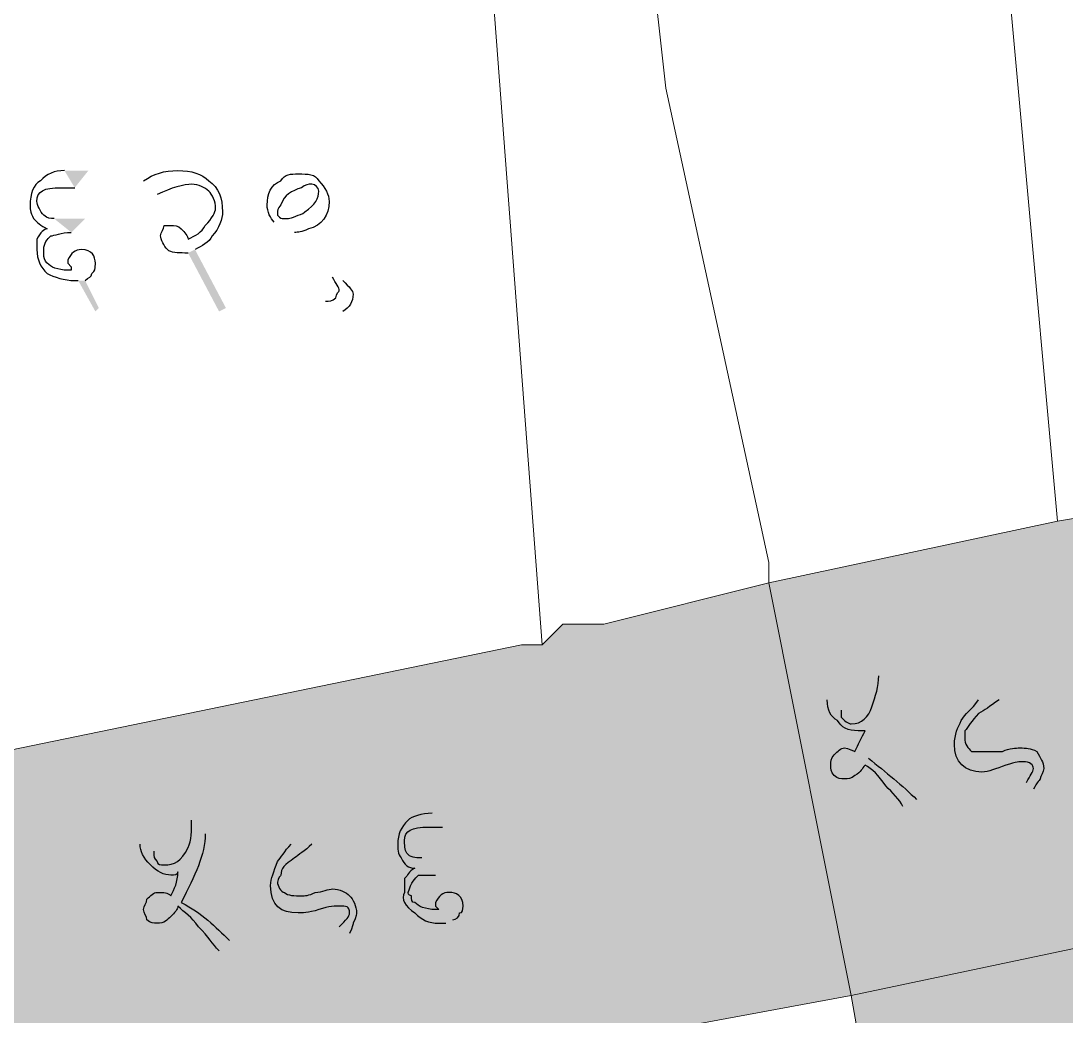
# Model space of a CAD drawing. Header units: metres. Extents: x 345912 to 349030, y 3061206 to 3061792.
# Drawn here: x 346011.42 to 346026.87, y 3061323.32 to 3061338.03 of the extents above; entities that cross this region are included whole.
import ezdxf

# ---------------------------------------------------------------- set-up
doc = ezdxf.new("R2010")
doc.units = ezdxf.units.M
doc.header["$MEASUREMENT"] = 0
doc.layers.add('PDF5_Geometry', color=7, linetype='Continuous')
doc.layers.add('PDF5_Solid Fills', color=7, linetype='Continuous')

msp = doc.modelspace()

# ---------------------------------------------------------------- hatches: boundary and pattern name
at = {"layer": 'PDF5_Solid Fills', "true_color": 0xc3c3c3, "transparency": 33554531}
h = msp.add_hatch(color=9, dxfattribs=at)
h.paths.add_polyline_path([(346031.62094, 3061309.60243), (346025.52494, 3061309.29763), (346024.61054, 3061318.44163), (346023.69614, 3061323.62323), (346029.48734, 3061324.84243), (346029.79214, 3061324.84243), (346030.70654, 3061319.66083), (346031.01134, 3061315.69843)], flags=0)
h.paths.add_polyline_path([(346033.75454, 3061286.43763), (346027.35374, 3061286.13283), (346026.43934, 3061296.19123), (346032.84014, 3061296.19123)], flags=0)
h.paths.add_polyline_path([(346007.84654, 3061320.88003), (346001.75053, 3061319.66083), (346000.83614, 3061319.35603), (345993.21614, 3061318.13683), (345983.76734, 3061316.30803), (345983.46254, 3061316.30803), (345961.21214, 3061312.04083), (345962.12653, 3061318.13683), (345981.02414, 3061321.79443), (345990.47293, 3061323.31843), (345999.31213, 3061325.14723), (346008.45614, 3061326.67123)], flags=0)
h.paths.add_polyline_path([(346037.41214, 3061326.36643), (346034.05934, 3061325.75683), (346034.05934, 3061326.06163), (346033.75454, 3061328.80483), (346037.10734, 3061329.41443)], flags=0)
h.paths.add_polyline_path([(346023.69614, 3061323.62323), (346015.46654, 3061322.09923), (346015.16174, 3061322.09923), (346014.85694, 3061322.09923), (346014.24734, 3061321.79443), (346007.84654, 3061320.88003), (346008.45614, 3061326.67123), (346018.81934, 3061328.80483), (346019.12414, 3061328.80483), (346019.42893, 3061329.10963), (346019.73374, 3061329.10963), (346020.03854, 3061329.10963), (346022.47694, 3061329.71923)], flags=0)
h.paths.add_polyline_path([(346029.48734, 3061324.84243), (346023.69614, 3061323.62323), (346022.47694, 3061329.71923), (346026.74414, 3061330.63363), (346028.57294, 3061330.93843), (346029.18254, 3061325.14723)], flags=0)
h.paths.add_polyline_path([(346033.75454, 3061328.80483), (346034.05934, 3061326.06163), (346034.05934, 3061325.75683), (346029.48734, 3061324.84243), (346029.18254, 3061325.14723), (346028.57294, 3061330.93843), (346030.70654, 3061331.24323), (346033.44974, 3061331.54803), (346033.44974, 3061330.93843)], flags=0)
h.paths.add_polyline_path([(346037.10734, 3061329.41443), (346033.75454, 3061328.80483), (346033.44974, 3061330.93843), (346033.44974, 3061331.54803), (346036.80254, 3061332.15763)], flags=0)
h.paths.add_polyline_path([(346125.80414, 3061271.19763), (346124.88974, 3061272.41683), (346122.14653, 3061274.85523), (346119.70814, 3061275.16003), (346113.61213, 3061277.29363), (346104.46814, 3061280.03683), (346097.76254, 3061281.56083), (346092.58094, 3061281.56083), (346089.53293, 3061281.25603), (346087.39933, 3061280.34163), (346079.16973, 3061276.07443), (346073.07373, 3061271.80723), (346070.94013, 3061271.19763), (345957.24973, 3061271.19763), (345956.94494, 3061272.41683), (345956.94494, 3061274.55043), (345957.85933, 3061287.96163), (345958.16414, 3061289.79043), (345958.16414, 3061296.19123), (345958.46894, 3061304.42083), (345959.38333, 3061311.12643), (345960.29774, 3061314.78403), (345960.29774, 3061320.27043), (345961.21214, 3061323.62323), (345964.26013, 3061333.07203), (345963.65053, 3061336.12003), (345963.34574, 3061337.03443), (345960.29774, 3061345.87363), (345956.94494, 3061356.84643), (345952.67774, 3061370.56243), (345952.67774, 3061373.91523), (345952.67774, 3061381.23043), (345949.93454, 3061391.59363), (345947.80094, 3061402.87124), (345945.05773, 3061411.40564), (345943.53373, 3061414.45363), (345940.48573, 3061418.11124), (345936.82814, 3061421.76883), (345932.86573, 3061427.56003), (345926.16013, 3061436.70403), (345924.63614, 3061440.36163), (345918.54013, 3061442.49523), (345914.57773, 3061443.40963), (345915.49213, 3061444.62883), (345924.33133, 3061441.88564), (345924.94094, 3061442.80003), (345924.33133, 3061448.28643), (345920.97853, 3061460.17363), (345917.32094, 3061466.87923), (345919.14974, 3061468.09844), (345923.11213, 3061460.47844), (345924.33133, 3061455.90643), (345926.46493, 3061446.76243), (345927.07454, 3061438.83763), (345930.12254, 3061435.18003), (345931.64653, 3061432.43683), (345936.82814, 3061424.81683), (345942.31454, 3061418.41603), (345944.75293, 3061415.06323), (345947.80094, 3061408.66243), (345949.93454, 3061401.04243), (345950.54414, 3061396.47043), (345954.20174, 3061382.14483), (345954.81134, 3061373.91523), (345955.11613, 3061371.17203), (345959.68814, 3061354.71283), (345964.86973, 3061340.08243), (345965.78414, 3061336.12003), (345965.17454, 3061329.71923), (345962.43134, 3061321.18483), (345962.12653, 3061318.13683), (345961.21214, 3061312.04083), (345960.90734, 3061307.77363), (345959.99293, 3061299.23923), (345959.68814, 3061287.65683), (345959.68814, 3061286.74243), (345959.38333, 3061285.52323), (345959.07854, 3061279.73203), (345958.77373, 3061275.46483), (345959.07854, 3061273.02643), (345959.38333, 3061271.19763), (346064.84414, 3061271.19763), (346065.75853, 3061271.50243), (346070.33053, 3061272.72163), (346075.20734, 3061274.85523), (346078.56013, 3061277.29363), (346085.87534, 3061281.25603), (346086.48494, 3061281.56083), (346087.39933, 3061281.86563), (346090.44734, 3061282.78003), (346097.45774, 3061282.78003), (346105.99214, 3061280.95123), (346116.05054, 3061278.20803), (346117.87933, 3061277.29363), (346118.79373, 3061276.98883), (346124.88974, 3061274.55043), (346127.32814, 3061272.41683), (346127.63293, 3061272.11203), (346128.24254, 3061271.19763)], flags=0)
h.paths.add_polyline_path([(346032.84014, 3061296.19123), (346026.43934, 3061296.19123), (346025.52494, 3061309.29763), (346031.62094, 3061309.60243), (346031.92574, 3061307.77363), (346032.53534, 3061298.02003)], flags=0)
h = msp.add_hatch(color=9, dxfattribs=at)
h.paths.add_polyline_path([(346031.62094, 3061309.60243), (346025.52494, 3061309.29763), (346024.61054, 3061318.44163), (346023.69614, 3061323.62323), (346029.48734, 3061324.84243), (346029.79214, 3061324.84243), (346030.70654, 3061319.66083), (346031.01134, 3061315.69843)], flags=0)
h.paths.add_polyline_path([(346033.75454, 3061286.43763), (346027.35374, 3061286.13283), (346026.43934, 3061296.19123), (346032.84014, 3061296.19123)], flags=0)
h.paths.add_polyline_path([(346007.84654, 3061320.88003), (346001.75053, 3061319.66083), (346000.83614, 3061319.35603), (345993.21614, 3061318.13683), (345983.76734, 3061316.30803), (345983.46254, 3061316.30803), (345961.21214, 3061312.04083), (345962.12653, 3061318.13683), (345981.02414, 3061321.79443), (345990.47293, 3061323.31843), (345999.31213, 3061325.14723), (346008.45614, 3061326.67123)], flags=0)
h.paths.add_polyline_path([(346037.41214, 3061326.36643), (346034.05934, 3061325.75683), (346034.05934, 3061326.06163), (346033.75454, 3061328.80483), (346037.10734, 3061329.41443)], flags=0)
h.paths.add_polyline_path([(346023.69614, 3061323.62323), (346015.46654, 3061322.09923), (346015.16174, 3061322.09923), (346014.85694, 3061322.09923), (346014.24734, 3061321.79443), (346007.84654, 3061320.88003), (346008.45614, 3061326.67123), (346018.81934, 3061328.80483), (346019.12414, 3061328.80483), (346019.42893, 3061329.10963), (346019.73374, 3061329.10963), (346020.03854, 3061329.10963), (346022.47694, 3061329.71923)], flags=0)
h.paths.add_polyline_path([(346029.48734, 3061324.84243), (346023.69614, 3061323.62323), (346022.47694, 3061329.71923), (346026.74414, 3061330.63363), (346028.57294, 3061330.93843), (346029.18254, 3061325.14723)], flags=0)
h.paths.add_polyline_path([(346033.75454, 3061328.80483), (346034.05934, 3061326.06163), (346034.05934, 3061325.75683), (346029.48734, 3061324.84243), (346029.18254, 3061325.14723), (346028.57294, 3061330.93843), (346030.70654, 3061331.24323), (346033.44974, 3061331.54803), (346033.44974, 3061330.93843)], flags=0)
h.paths.add_polyline_path([(346037.10734, 3061329.41443), (346033.75454, 3061328.80483), (346033.44974, 3061330.93843), (346033.44974, 3061331.54803), (346036.80254, 3061332.15763)], flags=0)
h.paths.add_polyline_path([(346125.80414, 3061271.19763), (346124.88974, 3061272.41683), (346122.14653, 3061274.85523), (346119.70814, 3061275.16003), (346113.61213, 3061277.29363), (346104.46814, 3061280.03683), (346097.76254, 3061281.56083), (346092.58094, 3061281.56083), (346089.53293, 3061281.25603), (346087.39933, 3061280.34163), (346079.16973, 3061276.07443), (346073.07373, 3061271.80723), (346070.94013, 3061271.19763), (345957.24973, 3061271.19763), (345956.94494, 3061272.41683), (345956.94494, 3061274.55043), (345957.85933, 3061287.96163), (345958.16414, 3061289.79043), (345958.16414, 3061296.19123), (345958.46894, 3061304.42083), (345959.38333, 3061311.12643), (345960.29774, 3061314.78403), (345960.29774, 3061320.27043), (345961.21214, 3061323.62323), (345964.26013, 3061333.07203), (345963.65053, 3061336.12003), (345963.34574, 3061337.03443), (345960.29774, 3061345.87363), (345956.94494, 3061356.84643), (345952.67774, 3061370.56243), (345952.67774, 3061373.91523), (345952.67774, 3061381.23043), (345949.93454, 3061391.59363), (345947.80094, 3061402.87124), (345945.05773, 3061411.40564), (345943.53373, 3061414.45363), (345940.48573, 3061418.11124), (345936.82814, 3061421.76883), (345932.86573, 3061427.56003), (345926.16013, 3061436.70403), (345924.63614, 3061440.36163), (345918.54013, 3061442.49523), (345914.57773, 3061443.40963), (345915.49213, 3061444.62883), (345924.33133, 3061441.88564), (345924.94094, 3061442.80003), (345924.33133, 3061448.28643), (345920.97853, 3061460.17363), (345917.32094, 3061466.87923), (345919.14974, 3061468.09844), (345923.11213, 3061460.47844), (345924.33133, 3061455.90643), (345926.46493, 3061446.76243), (345927.07454, 3061438.83763), (345930.12254, 3061435.18003), (345931.64653, 3061432.43683), (345936.82814, 3061424.81683), (345942.31454, 3061418.41603), (345944.75293, 3061415.06323), (345947.80094, 3061408.66243), (345949.93454, 3061401.04243), (345950.54414, 3061396.47043), (345954.20174, 3061382.14483), (345954.81134, 3061373.91523), (345955.11613, 3061371.17203), (345959.68814, 3061354.71283), (345964.86973, 3061340.08243), (345965.78414, 3061336.12003), (345965.17454, 3061329.71923), (345962.43134, 3061321.18483), (345962.12653, 3061318.13683), (345961.21214, 3061312.04083), (345960.90734, 3061307.77363), (345959.99293, 3061299.23923), (345959.68814, 3061287.65683), (345959.68814, 3061286.74243), (345959.38333, 3061285.52323), (345959.07854, 3061279.73203), (345958.77373, 3061275.46483), (345959.07854, 3061273.02643), (345959.38333, 3061271.19763), (346064.84414, 3061271.19763), (346065.75853, 3061271.50243), (346070.33053, 3061272.72163), (346075.20734, 3061274.85523), (346078.56013, 3061277.29363), (346085.87534, 3061281.25603), (346086.48494, 3061281.56083), (346087.39933, 3061281.86563), (346090.44734, 3061282.78003), (346097.45774, 3061282.78003), (346105.99214, 3061280.95123), (346116.05054, 3061278.20803), (346117.87933, 3061277.29363), (346118.79373, 3061276.98883), (346124.88974, 3061274.55043), (346127.32814, 3061272.41683), (346127.63293, 3061272.11203), (346128.24254, 3061271.19763)], flags=0)
h.paths.add_polyline_path([(346032.84014, 3061296.19123), (346026.43934, 3061296.19123), (346025.52494, 3061309.29763), (346031.62094, 3061309.60243), (346031.92574, 3061307.77363), (346032.53534, 3061298.02003)], flags=0)
at = {"layer": 'PDF5_Solid Fills', "transparency": 33554559}
h = msp.add_hatch(color=256, dxfattribs=at)
h.paths.add_polyline_path([(346012.21534, 3061335.56123), (346012.41854, 3061335.81523), (346012.06294, 3061335.81523)], flags=0)
h.paths.add_polyline_path([(346012.26614, 3061334.18963), (346012.52014, 3061333.73243), (346012.57094, 3061333.78323), (346012.36774, 3061334.18963)], flags=0)
h.paths.add_polyline_path([(346012.16454, 3061334.90083), (346012.36774, 3061335.10403), (346011.91054, 3061335.10403)], flags=0)
h.paths.add_polyline_path([(346013.43454, 3061335.45963), (346013.23134, 3061335.66283)], flags=0)
h.paths.add_polyline_path([(346013.99334, 3061334.64683), (346014.45054, 3061333.78323), (346014.34894, 3061333.73243), (346013.89174, 3061334.59603)], flags=0)
h.paths.add_polyline_path([(346015.46654, 3061334.90083), (346016.17774, 3061334.18963)], flags=0)
h.paths.add_polyline_path([(346016.17774, 3061333.73243), (346015.92374, 3061333.88483)], flags=0)
h.paths.add_polyline_path([(346016.02534, 3061334.24043), (346015.16174, 3061335.05323)], flags=0)
h = msp.add_hatch(color=256, dxfattribs=at)
h.paths.add_polyline_path([(346024.10254, 3061328.34764), (346024.30574, 3061328.14444)], flags=0)
h.paths.add_polyline_path([(346023.95014, 3061327.12844, 0.08894398), (346024.30574, 3061328.14444)], flags=0)
h.paths.add_polyline_path([(346024.66134, 3061326.51884), (346024.45814, 3061326.41724)], flags=0)
h.paths.add_polyline_path([(346023.34054, 3061327.99204), (346023.34054, 3061328.50004), (346023.54374, 3061328.34764), (346023.54374, 3061327.83964)], flags=0)
h.paths.add_polyline_path([(346025.57574, 3061327.99204), (346025.16934, 3061327.99204), (346025.37254, 3061328.19524), (346026.69334, 3061328.19524), (346026.49014, 3061327.99204), (346025.88054, 3061327.99204)], flags=0)
h.paths.add_polyline_path([(346026.38854, 3061326.67124), (346026.28694, 3061326.77284)], flags=0)
h.paths.add_polyline_path([(346027.35374, 3061327.58564), (346028.11574, 3061326.82364)], flags=0)
h.paths.add_polyline_path([(346028.06494, 3061326.36644), (346027.86174, 3061326.51884)], flags=0)
h.paths.add_polyline_path([(346027.91254, 3061326.87444), (346027.09974, 3061327.73804)], flags=0)
h = msp.add_hatch(color=256, dxfattribs=at)
h.paths.add_polyline_path([(346013.94254, 3061326.21403), (346014.14574, 3061326.01083)], flags=0)
h.paths.add_polyline_path([(346014.50134, 3061324.43603), (346014.34894, 3061324.28363)], flags=0)
h.paths.add_polyline_path([(346013.18054, 3061325.85843), (346013.18054, 3061326.36643), (346013.38374, 3061326.21403), (346013.38374, 3061325.75683)], flags=0)
h.paths.add_polyline_path([(346015.41574, 3061325.85843), (346015.00934, 3061325.85843), (346015.26334, 3061326.06163), (346016.53334, 3061326.06163), (346016.33014, 3061325.85843), (346015.72054, 3061325.85843)], flags=0)
h.paths.add_polyline_path([(346016.27934, 3061324.53763), (346016.12694, 3061324.63923)], flags=0)
h.paths.add_polyline_path([(346017.65094, 3061326.11243), (346017.85414, 3061326.31563), (346017.49854, 3061326.31563)], flags=0)
h.paths.add_polyline_path([(346017.70174, 3061324.69003), (346017.95574, 3061324.28363), (346018.00654, 3061324.33443), (346017.80334, 3061324.74083)], flags=0)
h.paths.add_polyline_path([(346017.54934, 3061325.40123), (346017.80334, 3061325.65523), (346017.34614, 3061325.65523)], flags=0)

# ---------------------------------------------------------------- linework, layer by layer
at = {"layer": 'PDF5_Geometry', "lineweight": 9}
for points in [[(346030.70653, 3061331.24324), (346028.57293, 3061330.93844), (346026.74414, 3061330.63365), (346025.22013, 3061347.39764), (346027.96334, 3061348.31205)], [(346030.70653, 3061331.24324), (346028.57293, 3061330.93844), (346026.74414, 3061330.63365), (346025.22013, 3061347.39764), (346027.96334, 3061348.31205)], [(346026.74414, 3061330.63365), (346022.47694, 3061329.71925), (346022.47694, 3061330.02403), (346020.95293, 3061337.03444), (346020.03854, 3061345.26403), (346025.22013, 3061347.39764)], [(346026.74414, 3061330.63365), (346022.47694, 3061329.71925), (346022.47694, 3061330.02403), (346020.95293, 3061337.03444), (346020.03854, 3061345.26403), (346025.22013, 3061347.39764)], [(346022.47694, 3061329.71925), (346020.03854, 3061329.10963), (346019.73373, 3061329.10963), (346019.42894, 3061329.10963), (346019.12414, 3061328.80485), (346017.90494, 3061344.95925), (346017.90494, 3061345.26403), (346018.20974, 3061345.26403), (346020.03854, 3061345.26403), (346020.95293, 3061337.03444), (346022.47694, 3061330.02403)], [(346022.47694, 3061329.71925), (346020.03854, 3061329.10963), (346019.73373, 3061329.10963), (346019.42894, 3061329.10963), (346019.12414, 3061328.80485), (346017.90494, 3061344.95925), (346017.90494, 3061345.26403), (346018.20974, 3061345.26403), (346020.03854, 3061345.26403), (346020.95293, 3061337.03444), (346022.47694, 3061330.02403)], [(346019.12414, 3061328.80485), (346018.81933, 3061328.80485), (346008.45614, 3061326.67123), (346009.98013, 3061340.38724), (346011.50414, 3061341.30164), (346011.80894, 3061343.13044), (346013.02814, 3061344.34963), (346016.38094, 3061344.95925), (346016.68574, 3061344.95925), (346016.99054, 3061344.95925), (346017.60013, 3061344.95925), (346017.90494, 3061344.95925)], [(346019.12414, 3061328.80485), (346018.81933, 3061328.80485), (346008.45614, 3061326.67123), (346009.98013, 3061340.38724), (346011.50414, 3061341.30164), (346011.80894, 3061343.13044), (346013.02814, 3061344.34963), (346016.38094, 3061344.95925), (346016.68574, 3061344.95925), (346016.99054, 3061344.95925), (346017.60013, 3061344.95925), (346017.90494, 3061344.95925)], [(346029.48734, 3061324.84243), (346023.69614, 3061323.62323), (346022.47694, 3061329.71923), (346026.74414, 3061330.63363), (346028.57294, 3061330.93843), (346029.18254, 3061325.14723)], [(346029.48734, 3061324.84243), (346023.69614, 3061323.62323), (346022.47694, 3061329.71923), (346026.74414, 3061330.63363), (346028.57294, 3061330.93843), (346029.18254, 3061325.14723)], [(346023.69614, 3061323.62323), (346015.46654, 3061322.09923), (346015.16174, 3061322.09923), (346014.85694, 3061322.09923), (346014.24734, 3061321.79443), (346007.84654, 3061320.88003), (346008.45614, 3061326.67123), (346018.81934, 3061328.80483), (346019.12414, 3061328.80483), (346019.42893, 3061329.10963), (346019.73374, 3061329.10963), (346020.03854, 3061329.10963), (346022.47694, 3061329.71923)], [(346023.69614, 3061323.62323), (346015.46654, 3061322.09923), (346015.16174, 3061322.09923), (346014.85694, 3061322.09923), (346014.24734, 3061321.79443), (346007.84654, 3061320.88003), (346008.45614, 3061326.67123), (346018.81934, 3061328.80483), (346019.12414, 3061328.80483), (346019.42893, 3061329.10963), (346019.73374, 3061329.10963), (346020.03854, 3061329.10963), (346022.47694, 3061329.71923)], [(346031.62094, 3061309.60243), (346025.52494, 3061309.29763), (346024.61054, 3061318.44163), (346023.69614, 3061323.62323), (346029.48734, 3061324.84243), (346029.79214, 3061324.84243), (346030.70654, 3061319.66083), (346031.01134, 3061315.69843)], [(346031.62094, 3061309.60243), (346025.52494, 3061309.29763), (346024.61054, 3061318.44163), (346023.69614, 3061323.62323), (346029.48734, 3061324.84243), (346029.79214, 3061324.84243), (346030.70654, 3061319.66083), (346031.01134, 3061315.69843)], [(346025.52494, 3061309.29764), (346024.91534, 3061304.42085), (346016.68574, 3061303.81123), (346016.07614, 3061303.81123), (346015.16174, 3061303.50645), (346015.16174, 3061309.60243), (346014.85694, 3061322.09925), (346015.16174, 3061322.09925), (346015.46653, 3061322.09925), (346023.69614, 3061323.62324), (346024.61054, 3061318.44164)], [(346025.52494, 3061309.29764), (346024.91534, 3061304.42085), (346016.68574, 3061303.81123), (346016.07614, 3061303.81123), (346015.16174, 3061303.50645), (346015.16174, 3061309.60243), (346014.85694, 3061322.09925), (346015.16174, 3061322.09925), (346015.46653, 3061322.09925), (346023.69614, 3061323.62324), (346024.61054, 3061318.44164)]]:
    msp.add_lwpolyline(points, close=True, dxfattribs=at)
at = {"layer": 'PDF5_Geometry', "lineweight": 25}
for points in [[(346012.06294, 3061335.81523), (346011.91054, 3061335.81523), (346011.80894, 3061335.76443), (346011.70734, 3061335.66283)], [(346013.23134, 3061335.66283), (346013.38374, 3061335.76443), (346013.53614, 3061335.81523), (346013.73934, 3061335.81523)], [(346013.73934, 3061335.81523), (346013.94254, 3061335.81523), (346014.09494, 3061335.76443), (346014.19654, 3061335.66283)], [(346015.26334, 3061335.66283), (346015.31414, 3061335.76443), (346015.41574, 3061335.76443), (346015.51734, 3061335.76443)], [(346015.51734, 3061335.76443), (346015.66974, 3061335.76443), (346015.77134, 3061335.76443), (346015.82214, 3061335.66283)], [(346011.70734, 3061335.66283), (346011.60574, 3061335.61203), (346011.55494, 3061335.45963), (346011.55494, 3061335.30723)], [(346013.94254, 3061335.61203), (346013.84094, 3061335.61203), (346013.63774, 3061335.56123), (346013.43454, 3061335.45963)], [(346014.19654, 3061335.51043), (346014.14574, 3061335.56123), (346014.04414, 3061335.61203), (346013.94254, 3061335.61203)], [(346014.19654, 3061335.66283), (346014.34894, 3061335.56123), (346014.39974, 3061335.40883), (346014.39974, 3061335.20563)], [(346015.06014, 3061335.30723), (346015.06014, 3061335.45963), (346015.11094, 3061335.61203), (346015.26334, 3061335.66283)], [(346015.72054, 3061335.61203), (346015.66974, 3061335.61203), (346015.61894, 3061335.61203), (346015.56814, 3061335.56123)], [(346015.82214, 3061335.51043), (346015.82214, 3061335.56123), (346015.77134, 3061335.61203), (346015.72054, 3061335.61203)], [(346015.82214, 3061335.66283), (346015.92374, 3061335.56123), (346015.97454, 3061335.45963), (346015.97454, 3061335.35803)], [(346011.65654, 3061335.35803), (346011.65654, 3061335.51043), (346011.75814, 3061335.56123), (346012.01214, 3061335.56123)], [(346012.01214, 3061335.56123), (346012.06294, 3061335.56123), (346012.06294, 3061335.56123), (346012.11374, 3061335.56123)], [(346012.11374, 3061335.56123), (346012.16454, 3061335.56123), (346012.21534, 3061335.56123), (346012.21534, 3061335.56123)], [(346014.29814, 3061335.25643), (346014.29814, 3061335.35803), (346014.24734, 3061335.45963), (346014.19654, 3061335.51043)], [(346015.56814, 3061335.56123), (346015.41574, 3061335.51043), (346015.31414, 3061335.45963), (346015.26334, 3061335.30723)], [(346015.61894, 3061335.20563), (346015.77134, 3061335.30723), (346015.82214, 3061335.40883), (346015.82214, 3061335.51043)], [(346011.55494, 3061335.30723), (346011.55494, 3061335.25643), (346011.55494, 3061335.20563), (346011.60574, 3061335.10403)], [(346011.75814, 3061335.15483), (346011.70734, 3061335.20563), (346011.65654, 3061335.30723), (346011.65654, 3061335.35803)], [(346015.16174, 3061335.05323), (346015.11094, 3061335.10403), (346015.06014, 3061335.20563), (346015.06014, 3061335.30723)], [(346015.26334, 3061335.30723), (346015.21254, 3061335.25643), (346015.21254, 3061335.20563), (346015.21254, 3061335.20563)], [(346015.97454, 3061335.35803), (346015.97454, 3061335.15483), (346015.87294, 3061335.00243), (346015.66974, 3061334.95163)], [(346011.91054, 3061335.10403), (346011.85974, 3061335.10403), (346011.80894, 3061335.10403), (346011.75814, 3061335.15483)], [(346014.14574, 3061335.00243), (346014.24734, 3061335.10403), (346014.29814, 3061335.20563), (346014.29814, 3061335.25643)], [(346014.39974, 3061335.20563), (346014.39974, 3061335.10403), (346014.34894, 3061334.95163), (346014.24734, 3061334.85003)], [(346015.21254, 3061335.20563), (346015.21254, 3061335.15483), (346015.21254, 3061335.15483), (346015.21254, 3061335.15483)], [(346015.21254, 3061335.15483), (346015.26334, 3061335.10403), (346015.26334, 3061335.10403), (346015.31414, 3061335.10403)], [(346015.31414, 3061335.10403), (346015.36494, 3061335.10403), (346015.41574, 3061335.10403), (346015.51734, 3061335.15483)], [(346015.51734, 3061335.15483), (346015.56814, 3061335.15483), (346015.61894, 3061335.20563), (346015.61894, 3061335.20563)], [(346011.60574, 3061335.10403), (346011.65654, 3061335.05323), (346011.70734, 3061335.00243), (346011.80894, 3061334.95163)], [(346013.48534, 3061334.85003), (346013.48534, 3061334.90083), (346013.53614, 3061334.95163), (346013.53614, 3061335.00243)], [(346013.53614, 3061335.00243), (346013.58694, 3061335.00243), (346013.58694, 3061335.00243), (346013.63774, 3061335.00243)], [(346013.63774, 3061335.00243), (346013.68854, 3061335.00243), (346013.73934, 3061335.00243), (346013.79014, 3061334.95163)], [(346013.89174, 3061334.79923), (346013.99334, 3061334.85003), (346014.09494, 3061334.90083), (346014.14574, 3061335.00243)], [(346011.80894, 3061334.95163), (346011.75814, 3061334.95163), (346011.70734, 3061334.90083), (346011.65654, 3061334.79923)], [(346011.75814, 3061334.64683), (346011.75814, 3061334.74843), (346011.80894, 3061334.79923), (346011.85974, 3061334.85003)], [(346011.85974, 3061334.85003), (346011.91054, 3061334.85003), (346012.01214, 3061334.90083), (346012.16454, 3061334.90083)], [(346013.58694, 3061334.64683), (346013.53614, 3061334.69763), (346013.48534, 3061334.79923), (346013.48534, 3061334.85003)], [(346013.79014, 3061334.95163), (346013.84094, 3061334.90083), (346013.89174, 3061334.85003), (346013.89174, 3061334.79923)], [(346014.24734, 3061334.85003), (346014.19654, 3061334.74843), (346014.09494, 3061334.69763), (346013.99334, 3061334.64683)], [(346015.66974, 3061334.95163), (346015.56814, 3061334.90083), (346015.51734, 3061334.90083), (346015.46654, 3061334.90083)], [(346011.65654, 3061334.79923), (346011.65654, 3061334.79923), (346011.65654, 3061334.69763), (346011.65654, 3061334.64683)], [(346011.65654, 3061334.64683), (346011.65654, 3061334.49443), (346011.70734, 3061334.39283), (346011.80894, 3061334.29123)], [(346011.75814, 3061334.54523), (346011.75814, 3061334.59603), (346011.75814, 3061334.59603), (346011.75814, 3061334.64683)], [(346011.80894, 3061334.44363), (346011.80894, 3061334.44363), (346011.75814, 3061334.49443), (346011.75814, 3061334.54523)], [(346012.31694, 3061334.64683), (346012.21534, 3061334.64683), (346012.16454, 3061334.59603), (346012.11374, 3061334.49443)], [(346012.52014, 3061334.44363), (346012.52014, 3061334.54523), (346012.46934, 3061334.64683), (346012.31694, 3061334.64683)], [(346013.84094, 3061334.59603), (346013.73934, 3061334.59603), (346013.63774, 3061334.59603), (346013.58694, 3061334.64683)], [(346013.89174, 3061334.59603), (346013.84094, 3061334.59603), (346013.84094, 3061334.59603), (346013.84094, 3061334.59603)], [(346012.11374, 3061334.34203), (346011.96134, 3061334.34203), (346011.85974, 3061334.39283), (346011.80894, 3061334.44363)], [(346012.11374, 3061334.49443), (346012.11374, 3061334.44363), (346012.11374, 3061334.44363), (346012.11374, 3061334.44363)], [(346012.11374, 3061334.44363), (346012.11374, 3061334.44363), (346012.16454, 3061334.39283), (346012.16454, 3061334.39283)], [(346012.16454, 3061334.39283), (346012.16454, 3061334.39283), (346012.16454, 3061334.34203), (346012.16454, 3061334.34203)], [(346012.46934, 3061334.29123), (346012.52014, 3061334.34203), (346012.52014, 3061334.34203), (346012.52014, 3061334.44363)], [(346011.80894, 3061334.29123), (346011.91054, 3061334.24043), (346012.06294, 3061334.18963), (346012.21534, 3061334.18963)], [(346012.16454, 3061334.34203), (346012.16454, 3061334.34203), (346012.16454, 3061334.34203), (346012.11374, 3061334.34203)], [(346012.36774, 3061334.18963), (346012.41854, 3061334.24043), (346012.46934, 3061334.24043), (346012.46934, 3061334.29123)], [(346016.12694, 3061334.03723), (346016.12694, 3061334.08803), (346016.07614, 3061334.13883), (346016.02534, 3061334.24043)], [(346012.21534, 3061334.18963), (346012.21534, 3061334.18963), (346012.21534, 3061334.18963), (346012.26614, 3061334.18963)], [(346016.17774, 3061334.18963), (346016.27934, 3061334.08803), (346016.33014, 3061334.03723), (346016.33014, 3061333.98643)], [(346015.92374, 3061333.88483), (346015.97454, 3061333.88483), (346016.02534, 3061333.88483), (346016.07614, 3061333.93563)], [(346016.07614, 3061333.93563), (346016.07614, 3061333.98643), (346016.12694, 3061334.03723), (346016.12694, 3061334.03723)], [(346016.33014, 3061333.98643), (346016.33014, 3061333.88483), (346016.27934, 3061333.78323), (346016.17774, 3061333.73243)], [(346024.00094, 3061327.89044), (346024.05174, 3061328.04284), (346024.10254, 3061328.19524), (346024.10254, 3061328.34764)], [(346023.49294, 3061327.68724), (346023.39134, 3061327.73804), (346023.34054, 3061327.83964), (346023.34054, 3061327.99204)], [(346023.69614, 3061327.63644), (346023.84854, 3061327.63644), (346023.95014, 3061327.73804), (346024.00094, 3061327.89044)], [(346025.32174, 3061327.68724), (346025.37254, 3061327.78884), (346025.47414, 3061327.83964), (346025.57574, 3061327.99204)], [(346025.88054, 3061327.99204), (346025.72814, 3061327.89044), (346025.67734, 3061327.83964), (346025.57574, 3061327.78884)], [(346023.54374, 3061327.83964), (346023.54374, 3061327.78884), (346023.54374, 3061327.73804), (346023.54374, 3061327.73804)], [(346023.54374, 3061327.73804), (346023.59454, 3061327.68724), (346023.64534, 3061327.63644), (346023.69614, 3061327.63644)], [(346025.57574, 3061327.78884), (346025.47414, 3061327.68724), (346025.42334, 3061327.58564), (346025.37254, 3061327.53484)], [(346023.79774, 3061327.53484), (346023.64534, 3061327.53484), (346023.54374, 3061327.58564), (346023.49294, 3061327.68724)], [(346025.22014, 3061327.33164), (346025.22014, 3061327.48404), (346025.27094, 3061327.58564), (346025.32174, 3061327.68724)], [(346023.74694, 3061327.23004), (346023.79774, 3061327.33164), (346023.84854, 3061327.43324), (346023.89934, 3061327.53484)], [(346023.89934, 3061327.53484), (346023.84854, 3061327.53484), (346023.84854, 3061327.53484), (346023.79774, 3061327.53484)], [(346025.37254, 3061327.53484), (346025.37254, 3061327.53484), (346025.37254, 3061327.48404), (346025.37254, 3061327.43324)], [(346025.37254, 3061327.43324), (346025.37254, 3061327.33164), (346025.42334, 3061327.28084), (346025.47414, 3061327.23004)], [(346023.44214, 3061327.17924), (346023.49294, 3061327.23004), (346023.54374, 3061327.28084), (346023.59454, 3061327.28084)], [(346023.59454, 3061327.28084), (346023.64534, 3061327.28084), (346023.74694, 3061327.23004), (346023.74694, 3061327.23004)], [(346025.62654, 3061326.92524), (346025.37254, 3061326.92524), (346025.22014, 3061327.07764), (346025.22014, 3061327.33164)], [(346025.93134, 3061327.23004), (346026.03294, 3061327.28084), (346026.13454, 3061327.28084), (346026.18534, 3061327.28084)], [(346026.18534, 3061327.28084), (346026.28694, 3061327.28084), (346026.33774, 3061327.28084), (346026.43934, 3061327.23004)], [(346023.39134, 3061327.02684), (346023.39134, 3061327.07764), (346023.39134, 3061327.12844), (346023.44214, 3061327.17924)], [(346023.95014, 3061327.12844), (346024.20414, 3061326.92524), (346024.45814, 3061326.72204), (346024.66134, 3061326.51884)], [(346025.47414, 3061327.23004), (346025.52494, 3061327.23004), (346025.57574, 3061327.23004), (346025.67734, 3061327.23004)], [(346025.67734, 3061327.23004), (346025.72814, 3061327.23004), (346025.82974, 3061327.23004), (346025.93134, 3061327.23004)], [(346026.43934, 3061327.23004), (346026.49014, 3061327.12844), (346026.54094, 3061327.07764), (346026.54094, 3061326.97604)], [(346023.44214, 3061326.87444), (346023.39134, 3061326.92524), (346023.39134, 3061326.97604), (346023.39134, 3061327.02684)], [(346023.89934, 3061327.02684), (346023.84854, 3061326.97604), (346023.84854, 3061326.92524), (346023.74694, 3061326.87444)], [(346024.20414, 3061326.72204), (346024.10254, 3061326.87444), (346024.00094, 3061326.97604), (346023.89934, 3061327.02684)], [(346025.98214, 3061327.02684), (346025.82974, 3061326.97604), (346025.72814, 3061326.92524), (346025.62654, 3061326.92524)], [(346026.23614, 3061327.07764), (346026.18534, 3061327.07764), (346026.13454, 3061327.07764), (346025.98214, 3061327.02684)], [(346026.38854, 3061326.97604), (346026.38854, 3061327.02684), (346026.33774, 3061327.07764), (346026.23614, 3061327.07764)], [(346026.28694, 3061326.77284), (346026.33774, 3061326.87444), (346026.38854, 3061326.92524), (346026.38854, 3061326.97604)], [(346026.54094, 3061326.97604), (346026.54094, 3061326.92524), (346026.49014, 3061326.87444), (346026.49014, 3061326.82364)], [(346023.59454, 3061326.82364), (346023.54374, 3061326.82364), (346023.49294, 3061326.82364), (346023.44214, 3061326.87444)], [(346023.74694, 3061326.87444), (346023.69614, 3061326.82364), (346023.64534, 3061326.82364), (346023.59454, 3061326.82364)], [(346026.49014, 3061326.82364), (346026.49014, 3061326.82364), (346026.43934, 3061326.77284), (346026.38854, 3061326.67124)], [(346024.45814, 3061326.41724), (346024.40734, 3061326.51884), (346024.30574, 3061326.62044), (346024.20414, 3061326.72204)], [(346013.89174, 3061325.80763), (346013.94254, 3061325.90923), (346013.94254, 3061326.06163), (346013.94254, 3061326.21403)], [(346017.14294, 3061326.21403), (346017.04134, 3061326.11243), (346016.99054, 3061326.01083), (346016.99054, 3061325.85843)], [(346017.49854, 3061326.31563), (346017.34614, 3061326.31563), (346017.19374, 3061326.26483), (346017.14294, 3061326.21403)], [(346017.09214, 3061325.90923), (346017.09214, 3061326.06163), (346017.19374, 3061326.11243), (346017.44774, 3061326.11243)], [(346017.44774, 3061326.11243), (346017.44774, 3061326.11243), (346017.49854, 3061326.11243), (346017.54934, 3061326.11243)], [(346017.54934, 3061326.11243), (346017.60014, 3061326.11243), (346017.65094, 3061326.11243), (346017.65094, 3061326.11243)], [(346014.14574, 3061326.01083), (346014.14574, 3061325.70603), (346013.99334, 3061325.40123), (346013.79014, 3061324.99483)], [(346017.14294, 3061325.70603), (346017.09214, 3061325.75683), (346017.09214, 3061325.80763), (346017.09214, 3061325.90923)], [(346013.33294, 3061325.55363), (346013.23134, 3061325.65523), (346013.18054, 3061325.75683), (346013.18054, 3061325.85843)], [(346013.38374, 3061325.75683), (346013.38374, 3061325.65523), (346013.38374, 3061325.65523), (346013.43454, 3061325.60443)], [(346013.53614, 3061325.55363), (346013.68854, 3061325.55363), (346013.79014, 3061325.60443), (346013.89174, 3061325.80763)], [(346015.21254, 3061325.60443), (346015.26334, 3061325.65523), (346015.31414, 3061325.75683), (346015.41574, 3061325.85843)], [(346015.72054, 3061325.85843), (346015.61894, 3061325.75683), (346015.51734, 3061325.70603), (346015.46654, 3061325.65523)], [(346016.99054, 3061325.85843), (346016.99054, 3061325.80763), (346016.99054, 3061325.70603), (346017.04134, 3061325.65523)], [(346013.43454, 3061325.60443), (346013.43454, 3061325.55363), (346013.48534, 3061325.55363), (346013.53614, 3061325.55363)], [(346015.11094, 3061325.24883), (346015.11094, 3061325.35043), (346015.16174, 3061325.45203), (346015.21254, 3061325.60443)], [(346015.46654, 3061325.65523), (346015.31414, 3061325.55363), (346015.26334, 3061325.50283), (346015.26334, 3061325.40123)], [(346017.04134, 3061325.65523), (346017.09214, 3061325.55363), (346017.14294, 3061325.50283), (346017.24454, 3061325.50283)], [(346017.34614, 3061325.65523), (346017.29534, 3061325.65523), (346017.19374, 3061325.65523), (346017.14294, 3061325.70603)], [(346013.63774, 3061325.40123), (346013.53614, 3061325.40123), (346013.43454, 3061325.45203), (346013.33294, 3061325.55363)], [(346013.63774, 3061325.09643), (346013.68854, 3061325.19803), (346013.73934, 3061325.29963), (346013.73934, 3061325.45203)], [(346013.73934, 3061325.45203), (346013.73934, 3061325.40123), (346013.68854, 3061325.40123), (346013.63774, 3061325.40123)], [(346017.24454, 3061325.50283), (346017.14294, 3061325.45203), (346017.14294, 3061325.40123), (346017.09214, 3061325.35043)], [(346015.26334, 3061325.40123), (346015.26334, 3061325.40123), (346015.21254, 3061325.35043), (346015.21254, 3061325.29963)], [(346015.21254, 3061325.29963), (346015.21254, 3061325.24883), (346015.26334, 3061325.14723), (346015.31414, 3061325.14723)], [(346017.09214, 3061325.35043), (346017.09214, 3061325.29963), (346017.09214, 3061325.24883), (346017.09214, 3061325.14723)], [(346017.14294, 3061325.14723), (346017.19374, 3061325.29963), (346017.24454, 3061325.35043), (346017.29534, 3061325.40123)], [(346017.29534, 3061325.40123), (346017.34614, 3061325.40123), (346017.39694, 3061325.40123), (346017.54934, 3061325.40123)], [(346013.28214, 3061325.04563), (346013.33294, 3061325.09643), (346013.38374, 3061325.14723), (346013.43454, 3061325.14723)], [(346013.43454, 3061325.14723), (346013.53614, 3061325.14723), (346013.58694, 3061325.14723), (346013.63774, 3061325.09643)], [(346015.51734, 3061324.84243), (346015.26334, 3061324.84243), (346015.11094, 3061324.94403), (346015.11094, 3061325.24883)], [(346015.31414, 3061325.14723), (346015.36494, 3061325.09643), (346015.46654, 3061325.09643), (346015.56814, 3061325.09643)], [(346015.56814, 3061325.09643), (346015.61894, 3061325.09643), (346015.66974, 3061325.09643), (346015.77134, 3061325.14723)], [(346015.77134, 3061325.14723), (346015.87294, 3061325.14723), (346015.97454, 3061325.19803), (346016.02534, 3061325.19803)], [(346016.02534, 3061325.19803), (346016.12694, 3061325.19803), (346016.22854, 3061325.14723), (346016.27934, 3061325.09643)], [(346017.09214, 3061325.14723), (346017.04134, 3061325.04563), (346017.09214, 3061324.94403), (346017.24454, 3061324.84243)], [(346017.19374, 3061325.09643), (346017.14294, 3061325.09643), (346017.14294, 3061325.14723), (346017.14294, 3061325.14723)], [(346017.75254, 3061325.14723), (346017.65094, 3061325.14723), (346017.60014, 3061325.09643), (346017.54934, 3061324.99483)], [(346017.95574, 3061324.94403), (346017.95574, 3061325.09643), (346017.85414, 3061325.14723), (346017.75254, 3061325.14723)], [(346013.23134, 3061324.89323), (346013.23134, 3061324.94403), (346013.28214, 3061324.99483), (346013.28214, 3061325.04563)], [(346013.73934, 3061324.94403), (346013.73934, 3061324.89323), (346013.68854, 3061324.84243), (346013.63774, 3061324.79163)], [(346014.04414, 3061324.63923), (346013.94254, 3061324.79163), (346013.84094, 3061324.84243), (346013.73934, 3061324.94403)], [(346013.79014, 3061324.99483), (346014.09494, 3061324.84243), (346014.29814, 3061324.63923), (346014.50134, 3061324.43603)], [(346016.12694, 3061324.94403), (346016.07614, 3061324.94403), (346015.97454, 3061324.94403), (346015.82214, 3061324.89323)], [(346016.27934, 3061324.84243), (346016.27934, 3061324.94403), (346016.22854, 3061324.94403), (346016.12694, 3061324.94403)], [(346016.27934, 3061325.09643), (346016.33014, 3061325.04563), (346016.38094, 3061324.94403), (346016.38094, 3061324.84243)], [(346017.24454, 3061324.99483), (346017.19374, 3061324.99483), (346017.19374, 3061325.04563), (346017.19374, 3061325.09643)], [(346017.54934, 3061324.89323), (346017.39694, 3061324.89323), (346017.29534, 3061324.94403), (346017.24454, 3061324.99483)], [(346017.54934, 3061324.99483), (346017.54934, 3061324.94403), (346017.54934, 3061324.94403), (346017.54934, 3061324.94403)], [(346017.54934, 3061324.94403), (346017.60014, 3061324.89323), (346017.60014, 3061324.89323), (346017.60014, 3061324.89323)], [(346017.90494, 3061324.84243), (346017.95574, 3061324.84243), (346017.95574, 3061324.89323), (346017.95574, 3061324.94403)], [(346013.28214, 3061324.74083), (346013.28214, 3061324.79163), (346013.23134, 3061324.84243), (346013.23134, 3061324.89323)], [(346013.63774, 3061324.79163), (346013.58694, 3061324.74083), (346013.53614, 3061324.69003), (346013.43454, 3061324.69003)], [(346015.82214, 3061324.89323), (346015.66974, 3061324.84243), (346015.56814, 3061324.84243), (346015.51734, 3061324.84243)], [(346016.12694, 3061324.63923), (346016.22854, 3061324.74083), (346016.27934, 3061324.79163), (346016.27934, 3061324.84243)], [(346016.38094, 3061324.84243), (346016.38094, 3061324.84243), (346016.38094, 3061324.79163), (346016.33014, 3061324.69003)], [(346017.24454, 3061324.84243), (346017.34614, 3061324.74083), (346017.44774, 3061324.69003), (346017.60014, 3061324.69003)], [(346017.60014, 3061324.89323), (346017.60014, 3061324.89323), (346017.54934, 3061324.89323), (346017.54934, 3061324.89323)], [(346017.80334, 3061324.74083), (346017.85414, 3061324.74083), (346017.90494, 3061324.79163), (346017.90494, 3061324.84243)], [(346013.43454, 3061324.69003), (346013.38374, 3061324.69003), (346013.33294, 3061324.69003), (346013.28214, 3061324.74083)], [(346014.34894, 3061324.28363), (346014.24734, 3061324.38523), (346014.19654, 3061324.48683), (346014.04414, 3061324.63923)], [(346016.33014, 3061324.69003), (346016.33014, 3061324.69003), (346016.33014, 3061324.63923), (346016.27934, 3061324.53763)], [(346017.60014, 3061324.69003), (346017.65094, 3061324.69003), (346017.65094, 3061324.69003), (346017.70174, 3061324.69003)]]:
    msp.add_open_spline(points, degree=3, dxfattribs=at)

doc.saveas('drawing.dxf')
